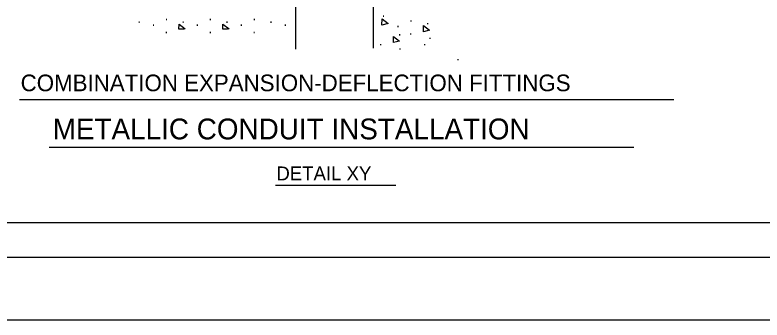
# Model space of a CAD drawing. Extents: x -894 to 866, y -476 to 714.
# Drawn here: x -174 to 363, y -476 to -257 of the extents above; entities that cross this region are included whole.
import ezdxf

# ---------------------------------------------------------------- set-up
doc = ezdxf.new("R2010")
doc.units = 0
for name, color, linetype in [('10 Sheet Format', 7, 'Continuous'), ('18 Front Anno', 7, 'Continuous'), ('56 Stage 3 Anno', 7, 'Continuous'), ('57 Undefined', 7, 'Continuous')]:
    doc.layers.add(name, color=color, linetype=linetype)

msp = doc.modelspace()

# ---------------------------------------------------------------- linework, layer by layer
at = {"layer": '10 Sheet Format'}
for p, q in [((-813.45, -406.04), (811.55, -406.04)), ((-863.43, -431.04), (836.58, -431.04))]:
    msp.add_line(p, q, dxfattribs=at)
for points in [[(-894.04, 713.56), (865.96, 713.56), (865.96, -476.44), (-894.04, -476.44)], [(-863.43, -431.04), (836.58, -431.04), (836.58, 668.96), (-863.43, 668.96)]]:
    msp.add_lwpolyline(points, close=True, dxfattribs=at)
at = {"layer": '18 Front Anno'}
for p, q in [((83.56, -174.23), (83.56, -280.62)), ((27.75, -186.69), (27.75, -281.37))]:
    msp.add_line(p, q, dxfattribs=at)
for points in [[(-56.24, -266.89), (-56.21, -263.26), (-51.87, -266.62), (-52.85, -266.89)], [(-24.59, -266.89), (-24.56, -263.26), (-20.22, -266.62), (-21.2, -266.89)], [(-52.85, -266.89), (-56.24, -266.89)], [(-21.2, -266.89), (-24.59, -266.89)]]:
    msp.add_lwpolyline(points, dxfattribs=at)
for points in [[(89.88, -264.06), (89.92, -259.51), (94.26, -262.87)], [(119.74, -268.88), (119.77, -264.33), (124.11, -267.69)], [(98.11, -276.58), (98.15, -272.03), (102.49, -275.39)]]:
    msp.add_lwpolyline(points, close=True, dxfattribs=at)
at = {"layer": '56 Stage 3 Anno'}
msp.add_line((-149.62, -351.96), (271.04, -351.96), dxfattribs=at)
at = {"layer": '57 Undefined'}
for p, q in [((-171.11, -317.56), (299.98, -317.56)), ((13.12, -379.16), (99.89, -379.16))]:
    msp.add_line(p, q, dxfattribs=at)

# ---------------------------------------------------------------- texts
at = {"layer": '18 Front Anno'}
for p in [(89.7, -258.01), (-86.2, -262.37), (-75.89, -264.46), (-66.55, -260.43), (-54.54, -262.37), (-44.24, -264.46), (-34.9, -260.43), (-22.89, -262.37), (-12.58, -264.46), (-3.25, -260.43), (8.76, -262.37), (19.07, -264.46), (109.43, -261.5), (121.43, -263.44), (-66.7, -269.82), (-35.05, -269.82), (-3.4, -269.82), (100.09, -265.53), (101.34, -271.42), (109.28, -270.89), (123.19, -273.98), (87.66, -278.6), (119.31, -278.6), (101.57, -281.68), (143.24, -289.39)]:
    msp.add_text('.', height=7, dxfattribs=at).set_placement(p)
at = {"layer": '56 Stage 3 Anno'}
msp.add_text('METALLIC CONDUIT INSTALLATION', height=15, dxfattribs=at).set_placement((-147.13, -346.27))
at = {"layer": '57 Undefined'}
for s, height, p in [('COMBINATION EXPANSION-DEFLECTION FITTINGS', 12, (-170.21, -311.57)), ('DETAIL XY', 10, (13.88, -375.78))]:
    msp.add_text(s, height=height, dxfattribs=at).set_placement(p)

doc.saveas('drawing.dxf')
